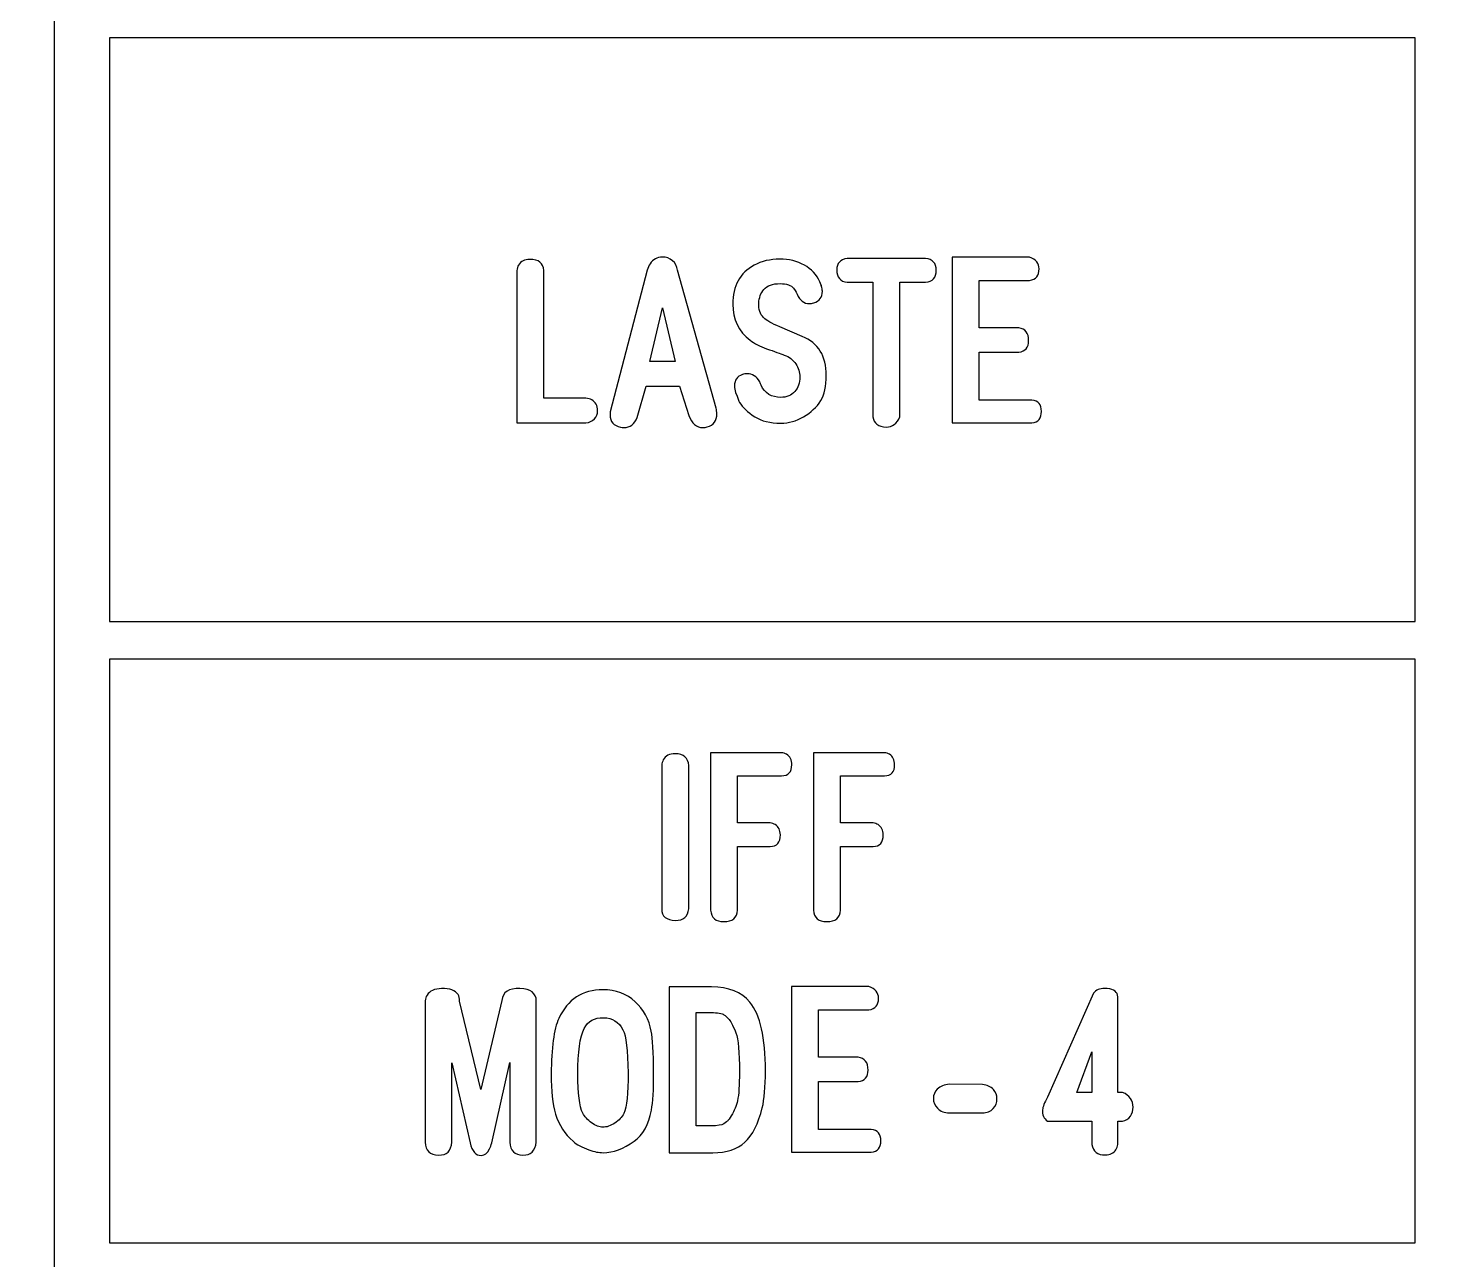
# Model space of a CAD drawing. Extents: x -224 to 225, y -79 to 79.
# Drawn here: x 101.46 to 127.49, y -34.39 to -11.7 of the extents above; entities that cross this region are included whole.
import ezdxf

# ---------------------------------------------------------------- set-up
doc = ezdxf.new("R2010")
doc.units = 0
doc.header["$MEASUREMENT"] = 0
doc.layers.add('PLAN_1', color=7, linetype='CONTINUOUS')

msp = doc.modelspace()

# ---------------------------------------------------------------- linework, layer by layer
at = {"layer": 'PLAN_1', "color": 250}
for points, knots in [([(223.9759, 78.3773), (223.9759, 78.3773), (80.9759, 78.3773), (80.9759, 78.3773), (80.9759, 78.3773), (80.4251, 78.3773), (79.9759, 77.9273), (79.9759, 77.3758), (79.9759, 77.3758), (79.9759, 77.3758), (79.9758, 71.3342), (79.9758, 71.3342), (79.9758, 71.3342), (79.9758, 70.7827), (80.4251, 70.3325), (80.9759, 70.3325), (80.9759, 70.3325), (80.9759, 70.3325), (84.7471, 70.3329), (84.7471, 70.3329), (84.7471, 70.3329), (84.7471, 70.3329), (84.7471, 70.3312), (84.7471, 70.3312), (84.7471, 70.3312), (84.7774, 70.3321), (84.8074, 70.3317), (84.8374, 70.3317), (84.8374, 70.3317), (88.2125, 70.3329), (90.9501, 67.5933), (90.9501, 64.2164), (90.9501, 64.2164), (90.9499, 60.8399), (88.2127, 58.101), (84.8374, 58.101), (84.8374, 58.101), (84.8072, 58.1014), (84.7774, 58.1018), (84.7474, 58.1024), (84.7474, 58.1024), (84.7474, 58.1024), (84.7471, 58.1014), (84.7471, 58.1014), (84.7471, 58.1014), (84.7471, 58.1014), (80.9759, 58.1014), (80.9759, 58.1014), (80.9759, 58.1014), (80.4251, 58.1014), (79.9759, 57.6514), (79.9759, 57.0999), (79.9759, 57.0999), (79.9759, 57.0999), (79.9758, -57.5), (79.9758, -57.5), (79.9758, -57.5), (79.9758, -58.0516), (80.4251, -58.5014), (80.9759, -58.5014), (80.9759, -58.5014), (80.9759, -58.5014), (84.7471, -58.5013), (84.7471, -58.5013), (84.7471, -58.5013), (84.7471, -58.5013), (84.7471, -58.502), (84.7471, -58.502), (84.7471, -58.502), (84.7774, -58.5013), (84.8074, -58.5014), (84.8374, -58.5014), (84.8374, -58.5014), (88.2125, -58.5013), (90.9501, -61.2399), (90.9501, -64.6167), (90.9501, -64.6167), (90.9499, -67.9901), (88.2177, -70.7272), (84.8467, -70.7321), (84.8467, -70.7321), (84.8397, -70.7321), (84.8338, -70.732), (84.8269, -70.7319), (84.8269, -70.7319), (84.8002, -70.7315), (84.7739, -70.7314), (84.7474, -70.7309), (84.7474, -70.7309), (84.7474, -70.7309), (84.7471, -70.7314), (84.7471, -70.7314), (84.7471, -70.7314), (84.7471, -70.7314), (80.9759, -70.7314), (80.9759, -70.7314), (80.9759, -70.7314), (80.4251, -70.7314), (79.9759, -71.181), (79.9759, -71.7325), (79.9759, -71.7325), (79.9759, -71.7325), (79.9758, -77.6209), (79.9758, -77.6209), (79.9758, -77.6209), (79.9758, -77.9033), (80.0791, -78.1466), (80.2822, -78.3424), (80.2822, -78.3424), (80.4854, -78.5379), (80.7318, -78.6325), (81.0136, -78.6218), (81.0136, -78.6218), (81.0136, -78.6218), (224.0136, -78.5346), (224.0136, -78.5346), (224.0136, -78.5346), (224.5508, -78.5142), (224.9758, -78.0725), (224.9758, -77.5342), (224.9758, -77.5342), (224.9758, -77.5342), (224.9758, -71.7378), (224.9758, -71.7378), (224.9758, -71.7378), (224.9758, -71.1866), (224.5266, -70.7368), (223.9758, -70.7368), (223.9758, -70.7368), (223.9758, -70.7368), (220.4778, -70.7365), (220.4778, -70.7365), (220.4778, -70.7365), (220.4778, -70.7365), (220.4778, -70.735), (220.4778, -70.735), (220.4778, -70.735), (220.4481, -70.7357), (220.4179, -70.7368), (220.3879, -70.7368), (220.3879, -70.7368), (217.0127, -70.7365), (214.2753, -67.9983), (214.2753, -64.6215), (214.2753, -64.6215), (214.2753, -61.2481), (217.0057, -58.5128), (220.3752, -58.506), (220.3752, -58.506), (220.381, -58.5058), (220.3857, -58.506), (220.3914, -58.5058), (220.3914, -58.5058), (220.4203, -58.5054), (220.4492, -58.5066), (220.4779, -58.5072), (220.4779, -58.5072), (220.4779, -58.5072), (220.4778, -58.505), (220.4778, -58.505), (220.4778, -58.505), (220.4778, -58.505), (223.9759, -58.505), (223.9759, -58.505), (223.9759, -58.505), (224.5267, -58.505), (224.9758, -58.0556), (224.9758, -57.5041), (224.9758, -57.5041), (224.9758, -57.5041), (224.9758, 57.096), (224.9758, 57.096), (224.9758, 57.096), (224.9758, 57.6478), (224.5266, 58.0971), (223.9758, 58.0971), (223.9758, 58.0971), (223.9758, 58.0971), (220.4778, 58.0973), (220.4778, 58.0973), (220.4778, 58.0973), (220.4778, 58.0973), (220.4778, 58.099), (220.4778, 58.099), (220.4778, 58.099), (220.4481, 58.0981), (220.4179, 58.0971), (220.3879, 58.0971), (220.3879, 58.0971), (217.0127, 58.0973), (214.2753, 60.8356), (214.2753, 64.2126), (214.2753, 64.2126), (214.2753, 67.5856), (217.0053, 70.3207), (220.3743, 70.3279), (220.3743, 70.3279), (220.3808, 70.3282), (220.386, 70.3279), (220.3923, 70.328), (220.3923, 70.328), (220.4209, 70.3288), (220.4495, 70.3274), (220.4779, 70.3268), (220.4779, 70.3268), (220.4779, 70.3268), (220.4778, 70.3291), (220.4778, 70.3291), (220.4778, 70.3291), (220.4778, 70.3291), (223.9759, 70.3291), (223.9759, 70.3291), (223.9759, 70.3291), (224.5267, 70.3291), (224.9758, 70.7785), (224.9758, 71.3299), (224.9758, 71.3299), (224.9758, 71.3299), (224.9758, 77.3759), (224.9758, 77.3759), (224.9758, 77.3759), (224.9758, 77.9276), (224.5265, 78.377), (223.9759, 78.3773)], [0, 0, 0, 0, 0.0175439, 0.0175439, 0.0175439, 0.0175439, 0.0350877, 0.0350877, 0.0350877, 0.0350877, 0.0526316, 0.0526316, 0.0526316, 0.0526316, 0.0701754, 0.0701754, 0.0701754, 0.0701754, 0.0877193, 0.0877193, 0.0877193, 0.0877193, 0.1052632, 0.1052632, 0.1052632, 0.1052632, 0.122807, 0.122807, 0.122807, 0.122807, 0.1403509, 0.1403509, 0.1403509, 0.1403509, 0.1578947, 0.1578947, 0.1578947, 0.1578947, 0.1754386, 0.1754386, 0.1754386, 0.1754386, 0.1929825, 0.1929825, 0.1929825, 0.1929825, 0.2105263, 0.2105263, 0.2105263, 0.2105263, 0.2280702, 0.2280702, 0.2280702, 0.2280702, 0.245614, 0.245614, 0.245614, 0.245614, 0.2631579, 0.2631579, 0.2631579, 0.2631579, 0.2807018, 0.2807018, 0.2807018, 0.2807018, 0.2982456, 0.2982456, 0.2982456, 0.2982456, 0.3157895, 0.3157895, 0.3157895, 0.3157895, 0.3333333, 0.3333333, 0.3333333, 0.3333333, 0.3508772, 0.3508772, 0.3508772, 0.3508772, 0.3684211, 0.3684211, 0.3684211, 0.3684211, 0.3859649, 0.3859649, 0.3859649, 0.3859649, 0.4035088, 0.4035088, 0.4035088, 0.4035088, 0.4210526, 0.4210526, 0.4210526, 0.4210526, 0.4385965, 0.4385965, 0.4385965, 0.4385965, 0.4561404, 0.4561404, 0.4561404, 0.4561404, 0.4736842, 0.4736842, 0.4736842, 0.4736842, 0.4912281, 0.4912281, 0.4912281, 0.4912281, 0.5087719, 0.5087719, 0.5087719, 0.5087719, 0.5263158, 0.5263158, 0.5263158, 0.5263158, 0.5438596, 0.5438596, 0.5438596, 0.5438596, 0.5614035, 0.5614035, 0.5614035, 0.5614035, 0.5789474, 0.5789474, 0.5789474, 0.5789474, 0.5964912, 0.5964912, 0.5964912, 0.5964912, 0.6140351, 0.6140351, 0.6140351, 0.6140351, 0.6315789, 0.6315789, 0.6315789, 0.6315789, 0.6491228, 0.6491228, 0.6491228, 0.6491228, 0.6666667, 0.6666667, 0.6666667, 0.6666667, 0.6842105, 0.6842105, 0.6842105, 0.6842105, 0.7017544, 0.7017544, 0.7017544, 0.7017544, 0.7192982, 0.7192982, 0.7192982, 0.7192982, 0.7368421, 0.7368421, 0.7368421, 0.7368421, 0.754386, 0.754386, 0.754386, 0.754386, 0.7719298, 0.7719298, 0.7719298, 0.7719298, 0.7894737, 0.7894737, 0.7894737, 0.7894737, 0.8070175, 0.8070175, 0.8070175, 0.8070175, 0.8245614, 0.8245614, 0.8245614, 0.8245614, 0.8421053, 0.8421053, 0.8421053, 0.8421053, 0.8596491, 0.8596491, 0.8596491, 0.8596491, 0.877193, 0.877193, 0.877193, 0.877193, 0.8947368, 0.8947368, 0.8947368, 0.8947368, 0.9122807, 0.9122807, 0.9122807, 0.9122807, 0.9298246, 0.9298246, 0.9298246, 0.9298246, 0.9473684, 0.9473684, 0.9473684, 0.9473684, 0.9649123, 0.9649123, 0.9649123, 0.9649123, 1, 1, 1, 1]), ([(101.9357, 69.1187), (101.9357, 69.1187), (203.0161, 69.1187), (203.0161, 69.1187), (203.0161, 69.1187), (203.0161, 69.1187), (203.0161, -69.3472), (203.0161, -69.3472), (203.0161, -69.3472), (203.0161, -69.3472), (101.9357, -69.3472), (101.9357, -69.3472), (101.9357, -69.3472), (101.9357, -69.3472), (101.9357, 69.1187), (101.9357, 69.1187)], [0, 0, 0, 0, 0.2, 0.2, 0.2, 0.2, 0.4, 0.4, 0.4, 0.4, 0.6, 0.6, 0.6, 0.6, 1, 1, 1, 1]), ([(102.9594, -11.878), (102.9594, -11.878), (127.0183, -11.878), (127.0183, -11.878), (127.0183, -11.878), (127.0183, -11.878), (127.0183, -22.6323), (127.0183, -22.6323), (127.0183, -22.6323), (127.0183, -22.6323), (102.9594, -22.6323), (102.9594, -22.6323), (102.9594, -22.6323), (102.9594, -22.6323), (102.9594, -11.878), (102.9594, -11.878)], [0, 0, 0, 0, 0.2, 0.2, 0.2, 0.2, 0.4, 0.4, 0.4, 0.4, 0.6, 0.6, 0.6, 0.6, 1, 1, 1, 1]), ([(102.9594, -23.3234), (102.9594, -23.3234), (127.0183, -23.3234), (127.0183, -23.3234), (127.0183, -23.3234), (127.0183, -23.3234), (127.0183, -34.0776), (127.0183, -34.0776), (127.0183, -34.0776), (127.0183, -34.0776), (102.9594, -34.0776), (102.9594, -34.0776), (102.9594, -34.0776), (102.9594, -34.0776), (102.9594, -23.3234), (102.9594, -23.3234)], [0, 0, 0, 0, 0.2, 0.2, 0.2, 0.2, 0.4, 0.4, 0.4, 0.4, 0.6, 0.6, 0.6, 0.6, 1, 1, 1, 1])]:
    msp.add_open_spline(points, degree=3, knots=knots, dxfattribs=at)
at = {"layer": 'PLAN_1', "color": 7}
for points, knots in [([(110.4619, -18.9694), (110.4619, -18.9694), (110.4619, -16.1648), (110.4619, -16.1648), (110.4619, -16.1648), (110.4669, -16.1252), (110.4777, -16.0911), (110.4955, -16.0624), (110.4955, -16.0624), (110.5362, -15.9945), (110.6061, -15.9601), (110.704, -15.9601), (110.704, -15.9601), (110.8668, -15.9588), (110.9512, -16.0269), (110.9589, -16.1649), (110.9589, -16.1649), (110.9589, -16.1649), (110.959, -18.5168), (110.959, -18.5168), (110.959, -18.5168), (110.959, -18.5168), (111.7376, -18.5168), (111.7376, -18.5168), (111.7376, -18.5168), (111.7783, -18.5219), (111.8139, -18.532), (111.8437, -18.5486), (111.8437, -18.5486), (111.9144, -18.5881), (111.9505, -18.6542), (111.9518, -18.7456), (111.9518, -18.7456), (111.9544, -18.8078), (111.9346, -18.8594), (111.8927, -18.8996), (111.8927, -18.8996), (111.8514, -18.9402), (111.7999, -18.9631), (111.7376, -18.9694), (111.7376, -18.9694), (111.7376, -18.9694), (110.4619, -18.9694), (110.4619, -18.9694)], [0, 0, 0, 0, 0.0833333, 0.0833333, 0.0833333, 0.0833333, 0.1666667, 0.1666667, 0.1666667, 0.1666667, 0.25, 0.25, 0.25, 0.25, 0.3333333, 0.3333333, 0.3333333, 0.3333333, 0.4166667, 0.4166667, 0.4166667, 0.4166667, 0.5, 0.5, 0.5, 0.5, 0.5833333, 0.5833333, 0.5833333, 0.5833333, 0.6666667, 0.6666667, 0.6666667, 0.6666667, 0.75, 0.75, 0.75, 0.75, 0.8333333, 0.8333333, 0.8333333, 0.8333333, 1, 1, 1, 1]), ([(113.6351, -18.8385), (113.6351, -18.8385), (113.4605, -18.2956), (113.4605, -18.2956), (113.4605, -18.2956), (113.4605, -18.2956), (112.8475, -18.2956), (112.8475, -18.2956), (112.8475, -18.2956), (112.8475, -18.2956), (112.6798, -18.8748), (112.6798, -18.8748), (112.6798, -18.8748), (112.6316, -18.996), (112.55, -19.0571), (112.4356, -19.0571), (112.4356, -19.0571), (112.4173, -19.0571), (112.3974, -19.0552), (112.3765, -19.0515), (112.3765, -19.0515), (112.2462, -19.0253), (112.1807, -18.9491), (112.1807, -18.8225), (112.1807, -18.8225), (112.1808, -18.8029), (112.1826, -18.785), (112.1864, -18.7704), (112.1864, -18.7704), (112.1864, -18.7704), (112.8679, -16.1571), (112.8679, -16.1571), (112.8679, -16.1571), (112.8806, -16.1114), (112.8977, -16.0719), (112.92, -16.0403), (112.92, -16.0403), (112.9735, -15.96), (113.0478, -15.9195), (113.1437, -15.9169), (113.1437, -15.9169), (113.2158, -15.9157), (113.2779, -15.9378), (113.3306, -15.983), (113.3306, -15.983), (113.3835, -16.0281), (113.4152, -16.0859), (113.4266, -16.1571), (113.4266, -16.1571), (113.4266, -16.1571), (114.1342, -18.7019), (114.1342, -18.7019), (114.1342, -18.7019), (114.1445, -18.7342), (114.1494, -18.7679), (114.1494, -18.8042), (114.1494, -18.8042), (114.1495, -18.9318), (114.0903, -19.0127), (113.972, -19.0457), (113.972, -19.0457), (113.9449, -19.0533), (113.918, -19.0571), (113.8919, -19.0571), (113.8919, -19.0571), (113.7744, -19.0571), (113.6885, -18.984), (113.6351, -18.8385)], [0, 0, 0, 0, 0.0555556, 0.0555556, 0.0555556, 0.0555556, 0.1111111, 0.1111111, 0.1111111, 0.1111111, 0.1666667, 0.1666667, 0.1666667, 0.1666667, 0.2222222, 0.2222222, 0.2222222, 0.2222222, 0.2777778, 0.2777778, 0.2777778, 0.2777778, 0.3333333, 0.3333333, 0.3333333, 0.3333333, 0.3888889, 0.3888889, 0.3888889, 0.3888889, 0.4444444, 0.4444444, 0.4444444, 0.4444444, 0.5, 0.5, 0.5, 0.5, 0.5555556, 0.5555556, 0.5555556, 0.5555556, 0.6111111, 0.6111111, 0.6111111, 0.6111111, 0.6666667, 0.6666667, 0.6666667, 0.6666667, 0.7222222, 0.7222222, 0.7222222, 0.7222222, 0.7777778, 0.7777778, 0.7777778, 0.7777778, 0.8333333, 0.8333333, 0.8333333, 0.8333333, 0.8888889, 0.8888889, 0.8888889, 0.8888889, 1, 1, 1, 1]), ([(116.0654, -18.56), (115.986, -18.6839), (115.8803, -18.7838), (115.7488, -18.8594), (115.7488, -18.8594), (115.6135, -18.9376), (115.4735, -18.9771), (115.3298, -18.9771), (115.3298, -18.9771), (115.1309, -18.9771), (114.9713, -18.9377), (114.8512, -18.8594), (114.8512, -18.8594), (114.716, -18.7716), (114.621, -18.684), (114.5677, -18.5969), (114.5677, -18.5969), (114.5568, -18.5772), (114.5327, -18.5143), (114.4952, -18.4087), (114.4952, -18.4087), (114.4818, -18.3706), (114.4748, -18.3306), (114.4748, -18.2899), (114.4748, -18.2899), (114.4749, -18.1843), (114.5232, -18.1145), (114.6198, -18.0814), (114.6198, -18.0814), (114.6497, -18.0712), (114.6789, -18.0662), (114.7075, -18.0662), (114.7075, -18.0662), (114.8017, -18.0662), (114.8791, -18.115), (114.9402, -18.2137), (114.9402, -18.2137), (114.9402, -18.2218), (114.9484, -18.2435), (114.9643, -18.2766), (114.9643, -18.2766), (115.0351, -18.427), (115.1563, -18.5023), (115.3273, -18.5023), (115.3273, -18.5023), (115.4355, -18.5022), (115.5218, -18.4654), (115.586, -18.3923), (115.586, -18.3923), (115.6471, -18.3241), (115.6776, -18.2345), (115.6776, -18.1239), (115.6776, -18.1239), (115.6776, -18.0375), (115.654, -17.9581), (115.607, -17.8855), (115.607, -17.8855), (115.555, -17.8074), (115.4824, -17.7527), (115.3909, -17.7216), (115.3909, -17.7216), (115.319, -17.6943), (115.211, -17.6555), (115.0667, -17.6047), (115.0667, -17.6047), (114.944, -17.562), (114.8423, -17.51), (114.7615, -17.4483), (114.7615, -17.4483), (114.5493, -17.2868), (114.4431, -17.0649), (114.4431, -16.7833), (114.4431, -16.7833), (114.4431, -16.4475), (114.5746, -16.2086), (114.8378, -16.0663), (114.8378, -16.0663), (114.9746, -15.9919), (115.1309, -15.9544), (115.307, -15.9544), (115.307, -15.9544), (115.476, -15.9544), (115.6273, -15.9913), (115.7615, -16.0644), (115.7615, -16.0644), (115.8905, -16.1361), (115.9865, -16.2399), (116.0482, -16.3753), (116.0482, -16.3753), (116.0482, -16.3753), (116.0723, -16.4311), (116.0723, -16.4311), (116.0723, -16.4311), (116.0737, -16.4335), (116.0742, -16.4363), (116.0742, -16.4388), (116.0742, -16.4388), (116.0723, -16.4335), (116.071, -16.4311), (116.071, -16.4311), (116.071, -16.4311), (116.0711, -16.4323), (116.0736, -16.4414), (116.0799, -16.4572), (116.0799, -16.4572), (116.089, -16.4857), (116.0933, -16.5157), (116.0933, -16.5468), (116.0933, -16.5468), (116.0933, -16.6555), (116.0405, -16.7268), (115.935, -16.7591), (115.935, -16.7591), (115.9064, -16.7687), (115.8791, -16.7738), (115.853, -16.7738), (115.853, -16.7738), (115.7526, -16.7736), (115.6769, -16.7165), (115.6273, -16.6028), (115.6273, -16.6028), (115.6248, -16.5875), (115.6038, -16.5501), (115.5644, -16.489), (115.5644, -16.489), (115.5181, -16.4329), (115.4354, -16.4051), (115.3146, -16.4051), (115.3146, -16.4051), (115.1793, -16.405), (115.0794, -16.442), (115.0145, -16.5151), (115.0145, -16.5151), (114.9593, -16.5793), (114.9281, -16.6632), (114.9217, -16.7661), (114.9217, -16.7661), (114.9154, -16.878), (114.9452, -16.967), (115.0114, -17.0326), (115.0114, -17.0326), (115.0637, -17.0847), (115.162, -17.1412), (115.307, -17.2022), (115.307, -17.2022), (115.307, -17.2022), (115.7229, -17.377), (115.7229, -17.377), (115.7229, -17.377), (116.0183, -17.5015), (116.1658, -17.7406), (116.1658, -18.0941), (116.1658, -18.0941), (116.166, -18.2993), (116.1321, -18.4546), (116.0654, -18.56)], [0, 0, 0, 0, 0.025, 0.025, 0.025, 0.025, 0.05, 0.05, 0.05, 0.05, 0.075, 0.075, 0.075, 0.075, 0.1, 0.1, 0.1, 0.1, 0.125, 0.125, 0.125, 0.125, 0.15, 0.15, 0.15, 0.15, 0.175, 0.175, 0.175, 0.175, 0.2, 0.2, 0.2, 0.2, 0.225, 0.225, 0.225, 0.225, 0.25, 0.25, 0.25, 0.25, 0.275, 0.275, 0.275, 0.275, 0.3, 0.3, 0.3, 0.3, 0.325, 0.325, 0.325, 0.325, 0.35, 0.35, 0.35, 0.35, 0.375, 0.375, 0.375, 0.375, 0.4, 0.4, 0.4, 0.4, 0.425, 0.425, 0.425, 0.425, 0.45, 0.45, 0.45, 0.45, 0.475, 0.475, 0.475, 0.475, 0.5, 0.5, 0.5, 0.5, 0.525, 0.525, 0.525, 0.525, 0.55, 0.55, 0.55, 0.55, 0.575, 0.575, 0.575, 0.575, 0.6, 0.6, 0.6, 0.6, 0.625, 0.625, 0.625, 0.625, 0.65, 0.65, 0.65, 0.65, 0.675, 0.675, 0.675, 0.675, 0.7, 0.7, 0.7, 0.7, 0.725, 0.725, 0.725, 0.725, 0.75, 0.75, 0.75, 0.75, 0.775, 0.775, 0.775, 0.775, 0.8, 0.8, 0.8, 0.8, 0.825, 0.825, 0.825, 0.825, 0.85, 0.85, 0.85, 0.85, 0.875, 0.875, 0.875, 0.875, 0.9, 0.9, 0.9, 0.9, 0.925, 0.925, 0.925, 0.925, 0.95, 0.95, 0.95, 0.95, 1, 1, 1, 1]), ([(117.5211, -16.3802), (117.5211, -16.3802), (117.5211, -18.8574), (117.5211, -18.8574), (117.5211, -18.8574), (117.4689, -18.9864), (117.385, -19.0502), (117.2699, -19.0477), (117.2699, -19.0477), (117.1218, -19.0425), (117.0398, -18.9796), (117.0239, -18.8575), (117.0239, -18.8575), (117.0239, -18.8575), (117.024, -16.3802), (117.024, -16.3802), (117.024, -16.3802), (117.024, -16.3802), (116.5511, -16.3802), (116.5511, -16.3802), (116.5511, -16.3802), (116.4233, -16.3669), (116.359, -16.2901), (116.359, -16.1515), (116.359, -16.1515), (116.3591, -16.0301), (116.4232, -15.9594), (116.551, -15.9411), (116.551, -15.9411), (116.551, -15.9411), (117.996, -15.941), (117.996, -15.941), (117.996, -15.941), (118.1263, -15.957), (118.1917, -16.0301), (118.1917, -16.159), (118.1917, -16.159), (118.1918, -16.2938), (118.1262, -16.3676), (117.9959, -16.3803), (117.9959, -16.3803), (117.9959, -16.3803), (117.5211, -16.3802), (117.5211, -16.3802)], [0, 0, 0, 0, 0.0833333, 0.0833333, 0.0833333, 0.0833333, 0.1666667, 0.1666667, 0.1666667, 0.1666667, 0.25, 0.25, 0.25, 0.25, 0.3333333, 0.3333333, 0.3333333, 0.3333333, 0.4166667, 0.4166667, 0.4166667, 0.4166667, 0.5, 0.5, 0.5, 0.5, 0.5833333, 0.5833333, 0.5833333, 0.5833333, 0.6666667, 0.6666667, 0.6666667, 0.6666667, 0.75, 0.75, 0.75, 0.75, 0.8333333, 0.8333333, 0.8333333, 0.8333333, 1, 1, 1, 1]), ([(118.4841, -18.9694), (118.4841, -18.9694), (118.4841, -15.9169), (118.4841, -15.9169), (118.4841, -15.9169), (118.4841, -15.9169), (119.9105, -15.9169), (119.9105, -15.9169), (119.9105, -15.9169), (120.0288, -15.9612), (120.0872, -16.0338), (120.0872, -16.133), (120.0872, -16.133), (120.0873, -16.2595), (120.0287, -16.3307), (119.9105, -16.3453), (119.9105, -16.3453), (119.9105, -16.3453), (118.9812, -16.3453), (118.9812, -16.3453), (118.9812, -16.3453), (118.9812, -16.3453), (118.9812, -17.2205), (118.9812, -17.2205), (118.9812, -17.2205), (118.9812, -17.2205), (119.7134, -17.2205), (119.7134, -17.2205), (119.7134, -17.2205), (119.8337, -17.2378), (119.894, -17.316), (119.894, -17.4552), (119.894, -17.4552), (119.894, -17.5831), (119.8336, -17.6543), (119.7134, -17.6676), (119.7134, -17.6676), (119.7134, -17.6676), (118.9812, -17.6674), (118.9812, -17.6674), (118.9812, -17.6674), (118.9812, -17.6674), (118.9812, -18.5524), (118.9812, -18.5524), (118.9812, -18.5524), (118.9812, -18.5524), (119.9532, -18.5524), (119.9532, -18.5524), (119.9532, -18.5524), (120.0714, -18.5637), (120.1304, -18.6325), (120.1304, -18.759), (120.1304, -18.759), (120.1306, -18.8866), (120.0713, -18.9567), (119.9537, -18.9694), (119.9537, -18.9694), (119.9537, -18.9694), (118.4841, -18.9694), (118.4841, -18.9694)], [0, 0, 0, 0, 0.0625, 0.0625, 0.0625, 0.0625, 0.125, 0.125, 0.125, 0.125, 0.1875, 0.1875, 0.1875, 0.1875, 0.25, 0.25, 0.25, 0.25, 0.3125, 0.3125, 0.3125, 0.3125, 0.375, 0.375, 0.375, 0.375, 0.4375, 0.4375, 0.4375, 0.4375, 0.5, 0.5, 0.5, 0.5, 0.5625, 0.5625, 0.5625, 0.5625, 0.625, 0.625, 0.625, 0.625, 0.6875, 0.6875, 0.6875, 0.6875, 0.75, 0.75, 0.75, 0.75, 0.8125, 0.8125, 0.8125, 0.8125, 0.875, 0.875, 0.875, 0.875, 1, 1, 1, 1]), ([(113.1477, -16.8544), (113.1477, -16.8544), (112.9164, -17.843), (112.9164, -17.843), (112.9164, -17.843), (112.9164, -17.843), (113.3841, -17.843), (113.3841, -17.843), (113.3841, -17.843), (113.3841, -17.843), (113.1477, -16.8544), (113.1477, -16.8544)], [0, 0, 0, 0, 0.25, 0.25, 0.25, 0.25, 0.5, 0.5, 0.5, 0.5, 1, 1, 1, 1]), ([(113.135, -27.9232), (113.135, -27.9232), (113.135, -25.2864), (113.135, -25.2864), (113.135, -25.2864), (113.1362, -25.2437), (113.1457, -25.2082), (113.1628, -25.1784), (113.1628, -25.1784), (113.2023, -25.1064), (113.2766, -25.0696), (113.3841, -25.0683), (113.3841, -25.0683), (113.5373, -25.0671), (113.6193, -25.1396), (113.632, -25.2865), (113.632, -25.2865), (113.632, -25.2865), (113.6321, -27.9232), (113.6321, -27.9232), (113.6321, -27.9232), (113.6149, -28.0714), (113.5322, -28.1431), (113.3841, -28.1393), (113.3841, -28.1393), (113.2158, -28.1356), (113.1323, -28.0637), (113.135, -27.9232)], [0, 0, 0, 0, 0.125, 0.125, 0.125, 0.125, 0.25, 0.25, 0.25, 0.25, 0.375, 0.375, 0.375, 0.375, 0.5, 0.5, 0.5, 0.5, 0.625, 0.625, 0.625, 0.625, 0.75, 0.75, 0.75, 0.75, 1, 1, 1, 1]), ([(114.5314, -25.4745), (114.5314, -25.4745), (114.5314, -26.3402), (114.5314, -26.3402), (114.5314, -26.3402), (114.5314, -26.3402), (115.1315, -26.3402), (115.1315, -26.3402), (115.1315, -26.3402), (115.1672, -26.3468), (115.1982, -26.3576), (115.2243, -26.374), (115.2243, -26.374), (115.2867, -26.4134), (115.3184, -26.477), (115.319, -26.5635), (115.319, -26.5635), (115.3204, -26.7001), (115.258, -26.772), (115.1315, -26.7797), (115.1315, -26.7797), (115.1315, -26.7797), (114.5314, -26.7797), (114.5314, -26.7797), (114.5314, -26.7797), (114.5314, -26.7797), (114.5314, -27.953), (114.5314, -27.953), (114.5314, -27.953), (114.5225, -28.0935), (114.4386, -28.1629), (114.2784, -28.1617), (114.2784, -28.1617), (114.1266, -28.1604), (114.0458, -28.091), (114.0343, -27.9531), (114.0343, -27.9531), (114.0343, -27.9531), (114.0344, -25.0481), (114.0344, -25.0481), (114.0344, -25.0481), (114.0344, -25.0481), (115.3421, -25.0481), (115.3421, -25.0481), (115.3421, -25.0481), (115.3776, -25.0519), (115.4087, -25.0615), (115.4347, -25.078), (115.4347, -25.078), (115.497, -25.1173), (115.5288, -25.1821), (115.5301, -25.2719), (115.5301, -25.2719), (115.5302, -25.4034), (115.4671, -25.4707), (115.3419, -25.4746), (115.3419, -25.4746), (115.3419, -25.4746), (114.5314, -25.4745), (114.5314, -25.4745)], [0, 0, 0, 0, 0.0625, 0.0625, 0.0625, 0.0625, 0.125, 0.125, 0.125, 0.125, 0.1875, 0.1875, 0.1875, 0.1875, 0.25, 0.25, 0.25, 0.25, 0.3125, 0.3125, 0.3125, 0.3125, 0.375, 0.375, 0.375, 0.375, 0.4375, 0.4375, 0.4375, 0.4375, 0.5, 0.5, 0.5, 0.5, 0.5625, 0.5625, 0.5625, 0.5625, 0.625, 0.625, 0.625, 0.625, 0.6875, 0.6875, 0.6875, 0.6875, 0.75, 0.75, 0.75, 0.75, 0.8125, 0.8125, 0.8125, 0.8125, 0.875, 0.875, 0.875, 0.875, 1, 1, 1, 1]), ([(116.4271, -25.4745), (116.4271, -25.4745), (116.4271, -26.3402), (116.4271, -26.3402), (116.4271, -26.3402), (116.4271, -26.3402), (117.0272, -26.3402), (117.0272, -26.3402), (117.0272, -26.3402), (117.0627, -26.3468), (117.0938, -26.3576), (117.1199, -26.374), (117.1199, -26.374), (117.1824, -26.4134), (117.214, -26.477), (117.2146, -26.5635), (117.2146, -26.5635), (117.2159, -26.7001), (117.1536, -26.772), (117.0271, -26.7797), (117.0271, -26.7797), (117.0271, -26.7797), (116.4271, -26.7797), (116.4271, -26.7797), (116.4271, -26.7797), (116.4271, -26.7797), (116.4271, -27.953), (116.4271, -27.953), (116.4271, -27.953), (116.4182, -28.0935), (116.3342, -28.1629), (116.174, -28.1617), (116.174, -28.1617), (116.0221, -28.1604), (115.9414, -28.091), (115.9299, -27.9531), (115.9299, -27.9531), (115.9299, -27.9531), (115.93, -25.0481), (115.93, -25.0481), (115.93, -25.0481), (115.93, -25.0481), (117.2375, -25.0481), (117.2375, -25.0481), (117.2375, -25.0481), (117.2733, -25.0519), (117.3043, -25.0615), (117.3303, -25.078), (117.3303, -25.078), (117.3927, -25.1173), (117.4244, -25.1821), (117.4257, -25.2719), (117.4257, -25.2719), (117.4259, -25.4034), (117.3627, -25.4707), (117.2375, -25.4746), (117.2375, -25.4746), (117.2375, -25.4746), (116.4271, -25.4745), (116.4271, -25.4745)], [0, 0, 0, 0, 0.0625, 0.0625, 0.0625, 0.0625, 0.125, 0.125, 0.125, 0.125, 0.1875, 0.1875, 0.1875, 0.1875, 0.25, 0.25, 0.25, 0.25, 0.3125, 0.3125, 0.3125, 0.3125, 0.375, 0.375, 0.375, 0.375, 0.4375, 0.4375, 0.4375, 0.4375, 0.5, 0.5, 0.5, 0.5, 0.5625, 0.5625, 0.5625, 0.5625, 0.625, 0.625, 0.625, 0.625, 0.6875, 0.6875, 0.6875, 0.6875, 0.75, 0.75, 0.75, 0.75, 0.8125, 0.8125, 0.8125, 0.8125, 0.875, 0.875, 0.875, 0.875, 1, 1, 1, 1]), ([(110.3318, -32.2236), (110.3318, -32.2236), (110.3318, -30.7596), (110.3318, -30.7596), (110.3318, -30.7596), (110.3318, -30.7596), (110.0006, -32.2351), (110.0006, -32.2351), (110.0006, -32.2351), (109.9905, -32.2795), (109.9777, -32.3182), (109.9612, -32.3501), (109.9612, -32.3501), (109.9217, -32.4289), (109.8709, -32.4683), (109.8086, -32.4695), (109.8086, -32.4695), (109.7082, -32.4734), (109.6395, -32.3952), (109.6039, -32.2351), (109.6039, -32.2351), (109.6039, -32.2351), (109.2632, -30.7602), (109.2632, -30.7602), (109.2632, -30.7602), (109.2632, -30.7602), (109.2632, -32.2236), (109.2632, -32.2236), (109.2632, -32.2236), (109.2557, -32.3876), (109.1748, -32.4676), (109.021, -32.4639), (109.021, -32.4639), (108.8609, -32.4599), (108.7788, -32.3799), (108.775, -32.2236), (108.775, -32.2236), (108.775, -32.2236), (108.7751, -29.6236), (108.7751, -29.6236), (108.7751, -29.6236), (108.7776, -29.5816), (108.7883, -29.5448), (108.8087, -29.5137), (108.8087, -29.5137), (108.857, -29.4391), (108.9466, -29.3998), (109.0782, -29.3948), (109.0782, -29.3948), (109.2296, -29.3898), (109.3299, -29.4266), (109.3795, -29.5048), (109.3795, -29.5048), (109.4005, -29.537), (109.4107, -29.5766), (109.4094, -29.6242), (109.4094, -29.6242), (109.4094, -29.6242), (109.8011, -31.2568), (109.8011, -31.2568), (109.8011, -31.2568), (109.8011, -31.2568), (110.1869, -29.6166), (110.1869, -29.6166), (110.1869, -29.6166), (110.2027, -29.4601), (110.3146, -29.3858), (110.5218, -29.3948), (110.5218, -29.3948), (110.7221, -29.4024), (110.8219, -29.4781), (110.8219, -29.6223), (110.8219, -29.6223), (110.8219, -29.6223), (110.822, -32.2236), (110.822, -32.2236), (110.822, -32.2236), (110.8022, -32.3876), (110.7202, -32.4676), (110.5759, -32.4639), (110.5759, -32.4639), (110.4221, -32.4599), (110.3407, -32.3799), (110.3318, -32.2236)], [0, 0, 0, 0, 0.0454545, 0.0454545, 0.0454545, 0.0454545, 0.0909091, 0.0909091, 0.0909091, 0.0909091, 0.1363636, 0.1363636, 0.1363636, 0.1363636, 0.1818182, 0.1818182, 0.1818182, 0.1818182, 0.2272727, 0.2272727, 0.2272727, 0.2272727, 0.2727273, 0.2727273, 0.2727273, 0.2727273, 0.3181818, 0.3181818, 0.3181818, 0.3181818, 0.3636364, 0.3636364, 0.3636364, 0.3636364, 0.4090909, 0.4090909, 0.4090909, 0.4090909, 0.4545455, 0.4545455, 0.4545455, 0.4545455, 0.5, 0.5, 0.5, 0.5, 0.5454545, 0.5454545, 0.5454545, 0.5454545, 0.5909091, 0.5909091, 0.5909091, 0.5909091, 0.6363636, 0.6363636, 0.6363636, 0.6363636, 0.6818182, 0.6818182, 0.6818182, 0.6818182, 0.7272727, 0.7272727, 0.7272727, 0.7272727, 0.7727273, 0.7727273, 0.7727273, 0.7727273, 0.8181818, 0.8181818, 0.8181818, 0.8181818, 0.8636364, 0.8636364, 0.8636364, 0.8636364, 0.9090909, 0.9090909, 0.9090909, 0.9090909, 1, 1, 1, 1]), ([(114.9863, -31.5924), (114.9132, -31.8865), (114.8063, -32.0983), (114.6658, -32.2268), (114.6658, -32.2268), (114.5261, -32.3551), (114.3296, -32.4193), (114.0778, -32.4193), (114.0778, -32.4193), (114.0778, -32.4193), (113.2732, -32.4192), (113.2732, -32.4192), (113.2732, -32.4192), (113.2732, -32.4192), (113.2732, -29.3649), (113.2732, -29.3649), (113.2732, -29.3649), (113.2732, -29.3649), (114.0481, -29.3649), (114.0481, -29.3649), (114.0481, -29.3649), (114.3683, -29.3649), (114.6048, -29.4583), (114.7574, -29.6458), (114.7574, -29.6458), (114.9488, -29.881), (115.0441, -30.3025), (115.0441, -30.9109), (115.0441, -30.9109), (115.0442, -31.2091), (115.025, -31.4359), (114.9863, -31.5924)], [0, 0, 0, 0, 0.1111111, 0.1111111, 0.1111111, 0.1111111, 0.2222222, 0.2222222, 0.2222222, 0.2222222, 0.3333333, 0.3333333, 0.3333333, 0.3333333, 0.4444444, 0.4444444, 0.4444444, 0.4444444, 0.5555556, 0.5555556, 0.5555556, 0.5555556, 0.6666667, 0.6666667, 0.6666667, 0.6666667, 0.7777778, 0.7777778, 0.7777778, 0.7777778, 1, 1, 1, 1]), ([(115.526, -32.4097), (115.526, -32.4097), (115.526, -29.3573), (115.526, -29.3573), (115.526, -29.3573), (115.526, -29.3573), (116.9526, -29.3573), (116.9526, -29.3573), (116.9526, -29.3573), (117.0707, -29.4016), (117.1291, -29.4742), (117.1291, -29.5734), (117.1291, -29.5734), (117.1292, -29.7), (117.0706, -29.7711), (116.9524, -29.7858), (116.9524, -29.7858), (116.9524, -29.7858), (116.0231, -29.7858), (116.0231, -29.7858), (116.0231, -29.7858), (116.0231, -29.7858), (116.0231, -30.6611), (116.0231, -30.6611), (116.0231, -30.6611), (116.0231, -30.6611), (116.7553, -30.6611), (116.7553, -30.6611), (116.7553, -30.6611), (116.8756, -30.6782), (116.9359, -30.7565), (116.9359, -30.8957), (116.9359, -30.8957), (116.9359, -31.0234), (116.8755, -31.0947), (116.7553, -31.108), (116.7553, -31.108), (116.7553, -31.108), (116.0231, -31.108), (116.0231, -31.108), (116.0231, -31.108), (116.0231, -31.108), (116.0231, -31.9928), (116.0231, -31.9928), (116.0231, -31.9928), (116.0231, -31.9928), (116.995, -31.9928), (116.995, -31.9928), (116.995, -31.9928), (117.1133, -32.0042), (117.1723, -32.0729), (117.1723, -32.1995), (117.1723, -32.1995), (117.1724, -32.3272), (117.1132, -32.3972), (116.9956, -32.4099), (116.9956, -32.4099), (116.9956, -32.4099), (115.526, -32.4097), (115.526, -32.4097)], [0, 0, 0, 0, 0.0625, 0.0625, 0.0625, 0.0625, 0.125, 0.125, 0.125, 0.125, 0.1875, 0.1875, 0.1875, 0.1875, 0.25, 0.25, 0.25, 0.25, 0.3125, 0.3125, 0.3125, 0.3125, 0.375, 0.375, 0.375, 0.375, 0.4375, 0.4375, 0.4375, 0.4375, 0.5, 0.5, 0.5, 0.5, 0.5625, 0.5625, 0.5625, 0.5625, 0.625, 0.625, 0.625, 0.625, 0.6875, 0.6875, 0.6875, 0.6875, 0.75, 0.75, 0.75, 0.75, 0.8125, 0.8125, 0.8125, 0.8125, 0.875, 0.875, 0.875, 0.875, 1, 1, 1, 1]), ([(121.5385, -31.8382), (121.5385, -31.8382), (121.5385, -32.268), (121.5385, -32.268), (121.5385, -32.268), (121.5319, -32.3055), (121.5205, -32.3374), (121.5027, -32.3635), (121.5027, -32.3635), (121.4621, -32.4264), (121.3965, -32.4587), (121.3075, -32.4601), (121.3075, -32.4601), (121.1646, -32.4625), (121.0812, -32.3984), (121.0577, -32.268), (121.0577, -32.268), (121.0577, -32.268), (121.0579, -31.8382), (121.0579, -31.8382), (121.0579, -31.8382), (121.0579, -31.8382), (120.2403, -31.8382), (120.2403, -31.8382), (120.2403, -31.8382), (120.1716, -31.7901), (120.1417, -31.7195), (120.1506, -31.628), (120.1506, -31.628), (120.1546, -31.5759), (120.1842, -31.4989), (120.2402, -31.3971), (120.2402, -31.3971), (120.2402, -31.3971), (121.0916, -29.4825), (121.0916, -29.4825), (121.0916, -29.4825), (121.1347, -29.4214), (121.2026, -29.391), (121.2941, -29.391), (121.2941, -29.391), (121.3109, -29.391), (121.3272, -29.3917), (121.3444, -29.3929), (121.3444, -29.3929), (121.4702, -29.4099), (121.5344, -29.4609), (121.5383, -29.5454), (121.5383, -29.5454), (121.5383, -29.5454), (121.5385, -31.3076), (121.5385, -31.3076), (121.5385, -31.3076), (121.5385, -31.3076), (121.6242, -31.3076), (121.6242, -31.3076), (121.6242, -31.3076), (121.7546, -31.3647), (121.8192, -31.4551), (121.8192, -31.5797), (121.8192, -31.5797), (121.8181, -31.6426), (121.8014, -31.6985), (121.769, -31.7468), (121.769, -31.7468), (121.7329, -31.8001), (121.6845, -31.8308), (121.6241, -31.8384), (121.6241, -31.8384), (121.6241, -31.8384), (121.5385, -31.8382), (121.5385, -31.8382)], [0, 0, 0, 0, 0.0526316, 0.0526316, 0.0526316, 0.0526316, 0.1052632, 0.1052632, 0.1052632, 0.1052632, 0.1578947, 0.1578947, 0.1578947, 0.1578947, 0.2105263, 0.2105263, 0.2105263, 0.2105263, 0.2631579, 0.2631579, 0.2631579, 0.2631579, 0.3157895, 0.3157895, 0.3157895, 0.3157895, 0.3684211, 0.3684211, 0.3684211, 0.3684211, 0.4210526, 0.4210526, 0.4210526, 0.4210526, 0.4736842, 0.4736842, 0.4736842, 0.4736842, 0.5263158, 0.5263158, 0.5263158, 0.5263158, 0.5789474, 0.5789474, 0.5789474, 0.5789474, 0.6315789, 0.6315789, 0.6315789, 0.6315789, 0.6842105, 0.6842105, 0.6842105, 0.6842105, 0.7368421, 0.7368421, 0.7368421, 0.7368421, 0.7894737, 0.7894737, 0.7894737, 0.7894737, 0.8421053, 0.8421053, 0.8421053, 0.8421053, 0.8947368, 0.8947368, 0.8947368, 0.8947368, 1, 1, 1, 1]), ([(112.6255, -32.2089), (112.4322, -32.3495), (112.2407, -32.4193), (112.0519, -32.4193), (112.0519, -32.4193), (111.9776, -32.4192), (111.8911, -32.4023), (111.7932, -32.3672), (111.7932, -32.3672), (111.6661, -32.3226), (111.5682, -32.2699), (111.4989, -32.2089), (111.4989, -32.2089), (111.3463, -32.0773), (111.2395, -31.9095), (111.1785, -31.7062), (111.1785, -31.7062), (111.1227, -31.5236), (111.0952, -31.279), (111.0965, -30.972), (111.0965, -30.972), (111.0991, -30.4844), (111.1461, -30.1423), (111.2382, -29.9459), (111.2382, -29.9459), (111.4017, -29.5931), (111.6724, -29.4171), (112.05, -29.4171), (112.05, -29.4171), (112.2871, -29.4171), (112.4861, -29.4908), (112.6463, -29.6389), (112.6463, -29.6389), (112.8003, -29.78), (112.8987, -29.9619), (112.9419, -30.1824), (112.9419, -30.1824), (112.9668, -30.3102), (112.9807, -30.5663), (112.9832, -30.9496), (112.9832, -30.9496), (112.9858, -31.2605), (112.9724, -31.4887), (112.9438, -31.6355), (112.9438, -31.6355), (112.8943, -31.8999), (112.788, -32.0908), (112.6255, -32.2089)], [0, 0, 0, 0, 0.0769231, 0.0769231, 0.0769231, 0.0769231, 0.1538462, 0.1538462, 0.1538462, 0.1538462, 0.2307692, 0.2307692, 0.2307692, 0.2307692, 0.3076923, 0.3076923, 0.3076923, 0.3076923, 0.3846154, 0.3846154, 0.3846154, 0.3846154, 0.4615385, 0.4615385, 0.4615385, 0.4615385, 0.5384615, 0.5384615, 0.5384615, 0.5384615, 0.6153846, 0.6153846, 0.6153846, 0.6153846, 0.6923077, 0.6923077, 0.6923077, 0.6923077, 0.7692308, 0.7692308, 0.7692308, 0.7692308, 0.8461538, 0.8461538, 0.8461538, 0.8461538, 1, 1, 1, 1]), ([(112.4188, -30.1531), (112.3432, -30.01), (112.2236, -29.9364), (112.0595, -29.9313), (112.0595, -29.9313), (111.893, -29.9263), (111.7748, -29.9923), (111.7042, -30.129), (111.7042, -30.129), (111.626, -30.2815), (111.5866, -30.5626), (111.5866, -30.9726), (111.5866, -30.9726), (111.5866, -31.3253), (111.6177, -31.5651), (111.6794, -31.6916), (111.6794, -31.6916), (111.7118, -31.7545), (111.7659, -31.8136), (111.8409, -31.8682), (111.8409, -31.8682), (111.9159, -31.9229), (111.9852, -31.9503), (112.0481, -31.9503), (112.0481, -31.9503), (112.1156, -31.9501), (112.1886, -31.9249), (112.2681, -31.8739), (112.2681, -31.8739), (112.3475, -31.823), (112.4028, -31.7647), (112.434, -31.6985), (112.434, -31.6985), (112.4919, -31.5759), (112.5185, -31.3259), (112.5134, -30.9484), (112.5134, -30.9484), (112.5092, -30.5293), (112.4772, -30.2644), (112.4188, -30.1531)], [0, 0, 0, 0, 0.0909091, 0.0909091, 0.0909091, 0.0909091, 0.1818182, 0.1818182, 0.1818182, 0.1818182, 0.2727273, 0.2727273, 0.2727273, 0.2727273, 0.3636364, 0.3636364, 0.3636364, 0.3636364, 0.4545455, 0.4545455, 0.4545455, 0.4545455, 0.5454545, 0.5454545, 0.5454545, 0.5454545, 0.6363636, 0.6363636, 0.6363636, 0.6363636, 0.7272727, 0.7272727, 0.7272727, 0.7272727, 0.8181818, 0.8181818, 0.8181818, 0.8181818, 1, 1, 1, 1]), ([(114.4987, -30.2084), (114.4713, -30.1366), (114.4446, -30.0769), (114.4186, -30.0298), (114.4186, -30.0298), (114.385, -29.9687), (114.3391, -29.9179), (114.2806, -29.8773), (114.2806, -29.8773), (114.2445, -29.8513), (114.1649, -29.8379), (114.0422, -29.8379), (114.0422, -29.8379), (114.0422, -29.8379), (113.7702, -29.8379), (113.7702, -29.8379), (113.7702, -29.8379), (113.7702, -29.8379), (113.7702, -31.924), (113.7702, -31.924), (113.7702, -31.924), (113.7702, -31.924), (114.0492, -31.924), (114.0492, -31.924), (114.0492, -31.924), (114.1612, -31.924), (114.2367, -31.9114), (114.2768, -31.886), (114.2768, -31.886), (114.3163, -31.8605), (114.341, -31.8416), (114.3512, -31.8295), (114.3512, -31.8295), (114.3602, -31.8205), (114.381, -31.7901), (114.4147, -31.738), (114.4147, -31.738), (114.4721, -31.6457), (114.5101, -31.5543), (114.5298, -31.462), (114.5298, -31.462), (114.5535, -31.3488), (114.5654, -31.1728), (114.5654, -30.9332), (114.5654, -30.9332), (114.5654, -30.5694), (114.5431, -30.3279), (114.4987, -30.2084)], [0, 0, 0, 0, 0.0769231, 0.0769231, 0.0769231, 0.0769231, 0.1538462, 0.1538462, 0.1538462, 0.1538462, 0.2307692, 0.2307692, 0.2307692, 0.2307692, 0.3076923, 0.3076923, 0.3076923, 0.3076923, 0.3846154, 0.3846154, 0.3846154, 0.3846154, 0.4615385, 0.4615385, 0.4615385, 0.4615385, 0.5384615, 0.5384615, 0.5384615, 0.5384615, 0.6153846, 0.6153846, 0.6153846, 0.6153846, 0.6923077, 0.6923077, 0.6923077, 0.6923077, 0.7692308, 0.7692308, 0.7692308, 0.7692308, 0.8461538, 0.8461538, 0.8461538, 0.8461538, 1, 1, 1, 1]), ([(121.0579, -30.5626), (121.0579, -30.5626), (120.7818, -31.3076), (120.7818, -31.3076), (120.7818, -31.3076), (120.7818, -31.3076), (121.0579, -31.3076), (121.0579, -31.3076), (121.0579, -31.3076), (121.0579, -31.3076), (121.0579, -30.5626), (121.0579, -30.5626)], [0, 0, 0, 0, 0.25, 0.25, 0.25, 0.25, 0.5, 0.5, 0.5, 0.5, 1, 1, 1, 1]), ([(118.4335, -31.685), (118.344, -31.6838), (118.2714, -31.656), (118.2155, -31.6013), (118.2155, -31.6013), (118.1646, -31.5503), (118.1392, -31.4901), (118.1392, -31.4207), (118.1392, -31.4207), (118.1392, -31.3538), (118.1634, -31.2967), (118.2117, -31.249), (118.2117, -31.249), (118.2639, -31.1957), (118.3382, -31.1651), (118.4335, -31.1563), (118.4335, -31.1563), (118.4335, -31.1563), (119.0425, -31.1619), (119.0425, -31.1619), (119.0425, -31.1619), (119.1284, -31.1697), (119.1957, -31.2001), (119.2453, -31.2536), (119.2453, -31.2536), (119.2894, -31.3017), (119.3108, -31.3596), (119.3108, -31.4284), (119.3108, -31.4284), (119.3108, -31.4975), (119.2879, -31.5574), (119.2421, -31.607), (119.2421, -31.607), (119.1914, -31.6602), (119.1245, -31.6864), (119.0425, -31.6851), (119.0425, -31.6851), (119.0425, -31.6851), (118.4335, -31.685), (118.4335, -31.685)], [0, 0, 0, 0, 0.0909091, 0.0909091, 0.0909091, 0.0909091, 0.1818182, 0.1818182, 0.1818182, 0.1818182, 0.2727273, 0.2727273, 0.2727273, 0.2727273, 0.3636364, 0.3636364, 0.3636364, 0.3636364, 0.4545455, 0.4545455, 0.4545455, 0.4545455, 0.5454545, 0.5454545, 0.5454545, 0.5454545, 0.6363636, 0.6363636, 0.6363636, 0.6363636, 0.7272727, 0.7272727, 0.7272727, 0.7272727, 0.8181818, 0.8181818, 0.8181818, 0.8181818, 1, 1, 1, 1])]:
    msp.add_open_spline(points, degree=3, knots=knots, dxfattribs=at)

doc.saveas('drawing.dxf')
